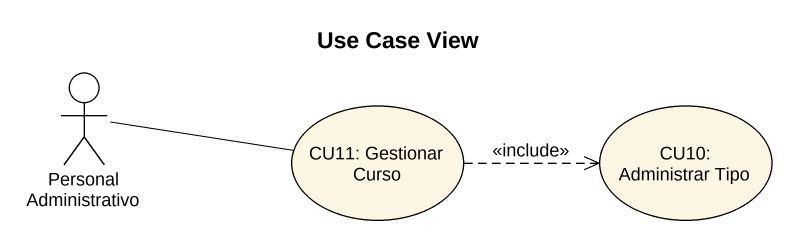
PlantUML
@startuml
title Use Case View
actor "Personal Administrativo" as Personal_Administrativo
usecase "CU11: Gestionar Curso" as CU11_Gestionar_Curso
usecase "CU10: Administrar Tipo" as CU10_Administrar_Tipo
Personal_Administrativo -right- CU11_Gestionar_Curso
CU11_Gestionar_Curso .right.> CU10_Administrar_Tipo : <<include>>
@enduml
